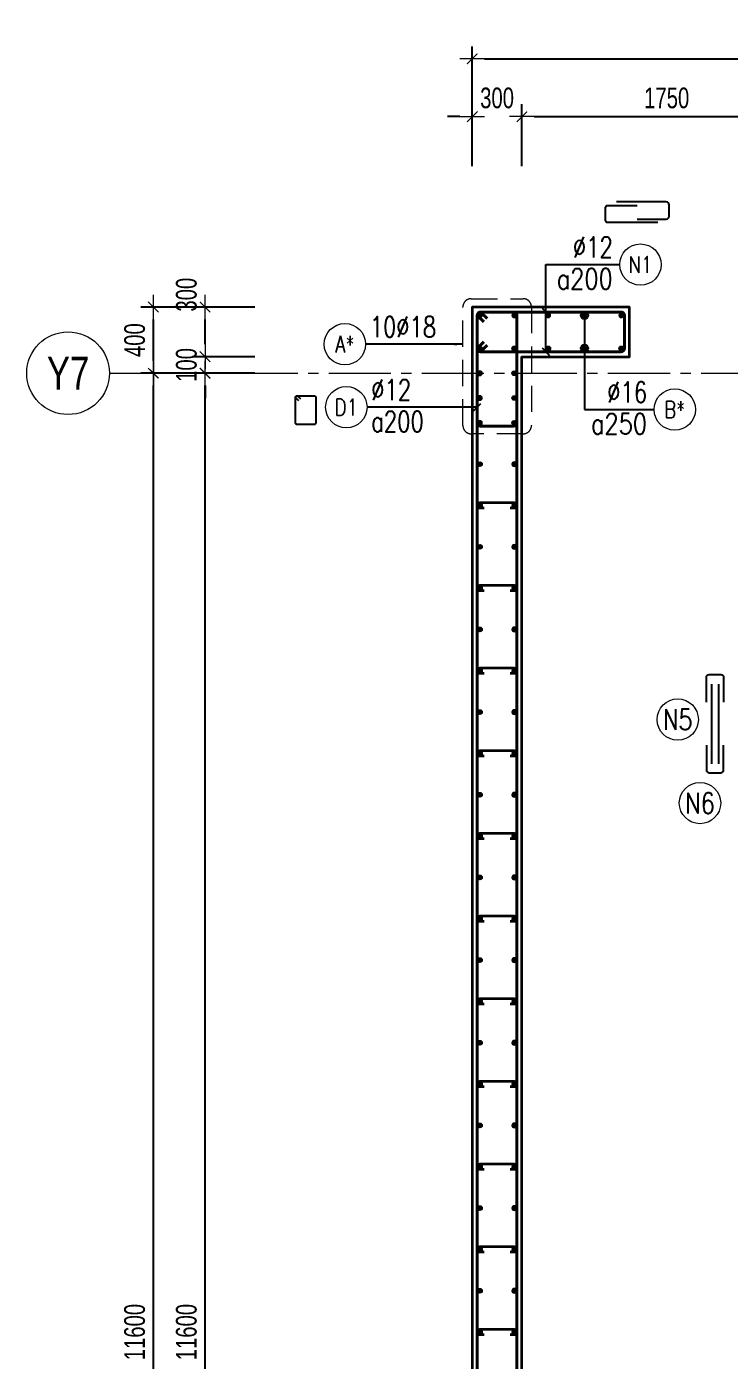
# Model space of a CAD drawing. Header units: millimetres. Extents: x 988833 to 1318015, y -9365 to 47591.
# Drawn here: x 1038374 to 1042620, y 39035 to 47102 of the extents above; entities that cross this region are included whole.
import ezdxf
from ezdxf.enums import TextEntityAlignment as Align

# ---------------------------------------------------------------- set-up
doc = ezdxf.new("R2010")
doc.units = ezdxf.units.MM
doc.header["$MEASUREMENT"] = 0
for name, pattern in [('HIDDEN', [9.525, 6.35, -3.175]), ('HIDDEN2', [4.7625, 3.175, -1.5875]), ('OF_Grid_1$0$CENTER2', [1.125, 0.75, -0.125, 0.125, -0.125])]:
    doc.linetypes.add(name, pattern=pattern)
doc.layers.get('0').update_dxf_attribs({"lineweight": 20})
doc.layers.get('Defpoints').update_dxf_attribs({"color": 151, "lineweight": 9})
for name, color, linetype in [('Hidden', 9, 'HIDDEN'), ('Leader', 6, 'Continuous'), ('Ligature', 1, 'Continuous')]:
    doc.layers.add(name, color=color, linetype=linetype)
for name, color, linetype, lineweight in [('KC-LEADER', 153, 'Continuous', 18), ('KC-THEP', 6, 'Continuous', 40), ('NDC_S_DIM', 1, 'Continuous', 15), ('NDC_S_HIDDEN', 8, 'HIDDEN2', 13), ('NDC_S_LEADER', 1, 'Continuous', 15), ('NDC_S_REBAR', 4, 'Continuous', 35), ('NDC_S_STIRRUP', 4, 'Continuous', 40), ('NDC_S_VN TEXT', 7, 'Continuous', 20), ('NDC_S_WALL', 6, 'Continuous', 35), ('OF_Grid_1$0$NDC_S_AXIS', 5, 'OF_Grid_1$0$CENTER2', 13), ('OF_Grid_1$0$NDC_S_SYMBOL', 1, 'Continuous', 15), ('OF_Grid_1$0$NDC_S_TEXT SYMBOL', 7, 'Continuous', 20)]:
    doc.layers.add(name, color=color, linetype=linetype, lineweight=lineweight)
doc.styles.add('NDC_ARIAL', font='arial.ttf', dxfattribs={"width": 0.85})
doc.styles.add('NDC_DIM', font='', dxfattribs={"width": 0.75})
doc.styles.add('NDC_EN TXT', font='romans.shx', dxfattribs={"width": 0.8})
doc.styles.add('OF_Grid_1$0$NDC_ANNO', font='', dxfattribs={"width": 0.8})
doc.styles.get('NDC_DIM').set_extended_font_data('Dotum')
doc.styles.get('OF_Grid_1$0$NDC_ANNO').set_extended_font_data('Dotum')
doc.dimstyles.new('NDC_1-50', dxfattribs={"dimscale": 50, "dimtxt": 2.5, "dimasz": 1, "dimexe": 1.5, "dimexo": 0, "dimgap": 0.8, "dimtad": 1, "dimdec": 0, "dimdsep": 46, "dimtxsty": 'NDC_ARIAL', "dimblk": 'DIMMARK', "dimcen": 49999.938995, "dimdle": 1.5, "dimclrd": 1, "dimclre": 1, "dimclrt": 3, "dimadec": 0, "dimazin": 0, "dimtfac": 1, "dimtdec": 0, "dimtix": 1, "dimtmove": 2, "dimatfit": 3, "dimfxl": 1, "dimarcsym": 0})
doc.dimstyles.new('NDC_dim_30', dxfattribs={"dimscale": 30, "dimtxt": 2.5, "dimasz": 1.5, "dimexe": 1.5, "dimexo": 2.5, "dimgap": 1, "dimtad": 1, "dimdec": 0, "dimzin": 0, "dimdsep": 46, "dimtxsty": 'NDC_DIM', "dimblk": 'DIMMARK', "dimcen": 0.09, "dimdle": 1.2, "dimclrd": 1, "dimclre": 1, "dimclrt": 3, "dimadec": 0, "dimazin": 0, "dimtfac": 1, "dimtdec": 0, "dimtix": 1, "dimtofl": 0, "dimtmove": 0, "dimatfit": 3, "dimfxl": 6, "dimfxlon": 1, "dimtolj": 1, "dimtzin": 0, "dimarcsym": 0})
doc.dimstyles.new('NDC_dim_50', dxfattribs={"dimscale": 50, "dimtxt": 2.5, "dimasz": 1.5, "dimexe": 1.5, "dimexo": 2.5, "dimgap": 1, "dimtad": 1, "dimdec": 0, "dimzin": 0, "dimdsep": 46, "dimtxsty": 'NDC_DIM', "dimblk": 'DIMMARK', "dimcen": 0.09, "dimdle": 1.2, "dimclrd": 1, "dimclre": 1, "dimclrt": 3, "dimadec": 0, "dimazin": 0, "dimtfac": 1, "dimtdec": 0, "dimtix": 1, "dimtofl": 0, "dimtmove": 0, "dimatfit": 3, "dimfxl": 6, "dimfxlon": 1, "dimtolj": 1, "dimtzin": 0, "dimarcsym": 0})

# ---------------------------------------------------------------- blocks, each defined once
blk = doc.blocks.new('THEP')
at = {"layer": 'KC-LEADER', "color": 6}
blk.add_circle((0, 0), 14, dxfattribs=at)
at = {"layer": 'KC-THEP'}
for p, q in [((-14, 0), (14, 0)), ((9.9, 9.9), (-9.9, -9.9)), ((-9.9, 9.9), (9.9, -9.9)), ((0, 14), (0, -14))]:
    blk.add_line(p, q, dxfattribs=at)
blk = doc.blocks.new('DIMMARK')
at = {"layer": 'NDC_S_DIM', "color": 1}
blk.add_line((-1.5, 0), (1, 0), dxfattribs=at)
at = {"layer": 'NDC_S_DIM', "color": 2, "const_width": 0.1}
blk.add_lwpolyline([(-0.42, -0.42), (0.42, 0.42)], dxfattribs=at)
blk = doc.blocks.new('*U13')
blk.add_circle((-2.5, 0), 2.5)
at = {"layer": 'NDC_S_VN TEXT', "color": 3, "style": 'NDC_EN TXT', "width": 0.75}
blk.add_attdef('DK1', (0.5, 0.85), '', height=2.5, dxfattribs=at)
at = {"layer": 'NDC_S_VN TEXT', "color": 7, "style": 'NDC_EN TXT', "width": 0.8}
blk.add_attdef('SH2', text='', height=2, dxfattribs=at).set_placement((-2.5, 0), align=Align.MIDDLE)
blk = doc.blocks.new('*U11')
blk.add_circle((-2.5, 0), 2.5)
at = {"layer": 'NDC_S_VN TEXT', "color": 3, "style": 'NDC_EN TXT', "width": 0.75}
for tag, p in [('DK1', (0.5, 0.85)), ('KC1', (0.5, -2.97))]:
    blk.add_attdef(tag, p, '', height=2.5, dxfattribs=at)
at = {"layer": 'NDC_S_VN TEXT', "color": 7, "style": 'NDC_EN TXT', "width": 0.8}
blk.add_attdef('SH2', text='', height=2, dxfattribs=at).set_placement((-2.5, 0), align=Align.MIDDLE)
blk = doc.blocks.new('*U10')
blk.add_circle((2.5, 0), 2.5)
at = {"layer": 'NDC_S_VN TEXT', "color": 3, "style": 'NDC_EN TXT'}
for tag, width, p in [('DK2', 0.75, (-0.85, 0.85)), ('KC2', 0.8, (-0.85, -2.97))]:
    blk.add_attdef(tag, text='', height=2.5, dxfattribs=dict(at, width=width)).set_placement(p, align=Align.RIGHT)
at = {"layer": 'NDC_S_VN TEXT', "color": 7, "style": 'NDC_EN TXT', "width": 0.8}
blk.add_attdef('SH3', text='', height=2, dxfattribs=at).set_placement((2.5, 0), align=Align.MIDDLE)
blk = doc.blocks.new('A$C72321851')
at = {"layer": 'Ligature'}
for points in [[(-60.9, -129.3), (-60.9, 170.9, -0.414214), (-43.3, 188.5), (25.8, 188.5, -0.414214), (43.4, 170.9), (43.4, -4.3)], [(-39.7, -4.3), (-39.7, -179.5, 0.414214), (-22.1, -197.1), (47, -197.1, 0.414214), (64.6, -179.5), (64.6, 120.7)]]:
    blk.add_lwpolyline(points, format="xyb", dxfattribs=at)
blk = doc.blocks.new('A$C7BC65A55')
at = {"layer": 'Ligature'}
for p, q in [((-15.2, 372, 0), (-15.2, 38.5, 0)), ((15.2, 372, 0), (15.2, 38.5, 0))]:
    blk.add_line(p, q, dxfattribs=at)
for points in [[(-36.2, 296.5), (-36.2, 400.9, -0.414214), (-24, 413.1), (24, 413.1, -0.414214), (36.2, 400.9), (36.2, 296.5)], [(-36.2, 116.5), (-36.2, 12.2, 0.414214), (-24, 0), (24, 0, 0.414214), (36.2, 12.2), (36.2, 116.5)]]:
    blk.add_lwpolyline(points, format="xyb", dxfattribs=at)
blk = doc.blocks.new('*D374')
at = {"layer": 'Defpoints', "color": 0, "transparency": 16777216}
for p in [(1039451.9, 45005.6), (1041695.8, 45005.6), (1041805.1, 33405.6)]:
    blk.add_point(p, dxfattribs=at)
at = {"layer": 'NDC_S_DIM', "color": 1, "lineweight": -2, "transparency": 16777216}
for p, q in [((1039751.9, 45005.6), (1039376.9, 45005.6)), ((1039451.9, 33480.6), (1039451.9, 44930.6)), ((1039751.9, 33405.6), (1039376.9, 33405.6))]:
    blk.add_line(p, q, dxfattribs=at)
at = {"layer": 'NDC_S_DIM', "color": 1, "lineweight": -2, "transparency": 16777216, "xscale": 75, "yscale": 75, "zscale": 75}
for p, rotation in [((1039451.9, 45005.6), 90), ((1039451.9, 33405.6), 270)]:
    blk.add_blockref('DIMMARK', p, dxfattribs=dict(at, rotation=rotation))
at = {"layer": 'NDC_S_DIM', "color": 3, "transparency": 16777216, "insert": (1039339.3, 39205.6), "char_height": 125, "attachment_point": 5, "rotation": 90, "style": 'NDC_DIM'}
blk.add_mtext('\\A1;11600', dxfattribs=at)
blk = doc.blocks.new('*D375')
at = {"layer": 'Defpoints', "color": 0, "transparency": 16777216}
for p in [(1041366.5, 46557.4), (1041066.5, 45224.7), (1041366.5, 44924.7)]:
    blk.add_point(p, dxfattribs=at)
at = {"layer": 'NDC_S_DIM', "color": 1, "lineweight": -2, "transparency": 16777216}
for p, q in [((1041066.5, 46257.4), (1041066.5, 46632.4)), ((1041366.5, 46257.4), (1041366.5, 46632.4)), ((1040991.5, 46557.4), (1040916.5, 46557.4)), ((1041441.5, 46557.4), (1041516.5, 46557.4))]:
    blk.add_line(p, q, dxfattribs=at)
at = {"layer": 'NDC_S_DIM', "color": 1, "lineweight": -2, "transparency": 16777216, "xscale": 75, "yscale": 75, "zscale": 75}
blk.add_blockref('DIMMARK', (1041066.5, 46557.4), dxfattribs=at)
at = {"layer": 'NDC_S_DIM', "color": 1, "lineweight": -2, "transparency": 16777216, "xscale": 75, "yscale": 75, "zscale": 75, "rotation": 180}
blk.add_blockref('DIMMARK', (1041366.5, 46557.4), dxfattribs=at)
at = {"layer": 'NDC_S_DIM', "color": 3, "transparency": 16777216, "insert": (1041216.5, 46670), "char_height": 125, "attachment_point": 5, "style": 'NDC_DIM'}
blk.add_mtext('\\A1;300', dxfattribs=at)
blk = doc.blocks.new('*U55')
at = {"layer": 'OF_Grid_1$0$NDC_S_SYMBOL'}
blk.add_line((5, 0), (9, 0), dxfattribs=at)
blk.add_circle((0, 0), 5, dxfattribs=at)
at = {"layer": 'OF_Grid_1$0$NDC_S_TEXT SYMBOL', "color": 7, "style": 'OF_Grid_1$0$NDC_ANNO', "width": 0.8}
blk.add_attdef('GRID', text='', height=4, rotation=270, dxfattribs=at).set_placement((0, 0), align=Align.MIDDLE)
blk = doc.blocks.new('*D391')
at = {"layer": 'Defpoints', "color": 0, "ltscale": 200, "transparency": 16777216}
for p in [(1049166.5, 46907.1), (1041066.5, 45353.1), (1049166.5, 44784.2)]:
    blk.add_point(p, dxfattribs=at)
at = {"layer": 'NDC_S_DIM', "color": 1, "lineweight": -2, "ltscale": 200, "transparency": 16777216}
for p, q in [((1041066.5, 46607.1), (1041066.5, 46982.1)), ((1049166.5, 46607.1), (1049166.5, 46982.1)), ((1041141.5, 46907.1), (1049091.5, 46907.1))]:
    blk.add_line(p, q, dxfattribs=at)
at = {"layer": 'NDC_S_DIM', "color": 1, "lineweight": -2, "ltscale": 200, "transparency": 16777216, "xscale": 75, "yscale": 75, "zscale": 75, "rotation": 180}
blk.add_blockref('DIMMARK', (1041066.5, 46907.1), dxfattribs=at)
at = {"layer": 'NDC_S_DIM', "color": 1, "lineweight": -2, "ltscale": 200, "transparency": 16777216, "xscale": 75, "yscale": 75, "zscale": 75}
blk.add_blockref('DIMMARK', (1049166.5, 46907.1), dxfattribs=at)
at = {"layer": 'NDC_S_DIM', "color": 3, "ltscale": 200, "transparency": 16777216, "insert": (1045116.5, 47019.7), "char_height": 125, "attachment_point": 5, "style": 'NDC_DIM'}
blk.add_mtext('\\A1;8100', dxfattribs=at)
blk = doc.blocks.new('*D393')
at = {"layer": 'Defpoints', "color": 0, "ltscale": 200, "transparency": 16777216}
for p in [(1039451.9, 45105.6), (1041366.5, 45105.6), (1041695.8, 45005.6)]:
    blk.add_point(p, dxfattribs=at)
at = {"layer": 'NDC_S_DIM', "color": 1, "lineweight": -2, "ltscale": 200, "transparency": 16777216}
for p, q in [((1039451.9, 45180.6), (1039451.9, 45255.6)), ((1039751.9, 45105.6), (1039376.9, 45105.6)), ((1039751.9, 45005.6), (1039376.9, 45005.6)), ((1039451.9, 44930.6), (1039451.9, 44855.6))]:
    blk.add_line(p, q, dxfattribs=at)
at = {"layer": 'NDC_S_DIM', "color": 1, "lineweight": -2, "ltscale": 200, "transparency": 16777216, "xscale": 75, "yscale": 75, "zscale": 75}
for p, rotation in [((1039451.9, 45105.6), 270), ((1039451.9, 45005.6), 90)]:
    blk.add_blockref('DIMMARK', p, dxfattribs=dict(at, rotation=rotation))
at = {"layer": 'NDC_S_DIM', "color": 3, "ltscale": 200, "transparency": 16777216, "insert": (1039339.3, 45055.6), "char_height": 125, "attachment_point": 5, "rotation": 90, "style": 'NDC_DIM'}
blk.add_mtext('\\A1;100', dxfattribs=at)
blk = doc.blocks.new('*D394')
at = {"layer": 'Defpoints', "color": 0, "ltscale": 200, "transparency": 16777216}
for p in [(1039451.9, 45405.6), (1041066.5, 45405.6), (1041366.5, 45105.6)]:
    blk.add_point(p, dxfattribs=at)
at = {"layer": 'NDC_S_DIM', "color": 1, "lineweight": -2, "ltscale": 200, "transparency": 16777216}
for p, q in [((1039751.9, 45405.6), (1039376.9, 45405.6)), ((1039451.9, 45180.6), (1039451.9, 45330.6)), ((1039751.9, 45105.6), (1039376.9, 45105.6))]:
    blk.add_line(p, q, dxfattribs=at)
at = {"layer": 'NDC_S_DIM', "color": 1, "lineweight": -2, "ltscale": 200, "transparency": 16777216, "xscale": 75, "yscale": 75, "zscale": 75}
for p, rotation in [((1039451.9, 45405.6), 90), ((1039451.9, 45105.6), 270)]:
    blk.add_blockref('DIMMARK', p, dxfattribs=dict(at, rotation=rotation))
at = {"layer": 'NDC_S_DIM', "color": 3, "ltscale": 200, "transparency": 16777216, "insert": (1039339.3, 45480.6), "char_height": 125, "attachment_point": 5, "rotation": 90, "style": 'NDC_DIM'}
blk.add_mtext('\\A1;300', dxfattribs=at)
blk = doc.blocks.new('*D398')
at = {"layer": 'Defpoints', "color": 0, "ltscale": 200, "transparency": 16777216}
for p in [(1039139.3, 45005.6), (1041180.4, 45005.6), (1041180.5, 33405.9)]:
    blk.add_point(p, dxfattribs=at)
at = {"layer": 'NDC_S_DIM', "color": 1, "lineweight": -2, "ltscale": 200, "transparency": 16777216}
for p, q in [((1039439.3, 45005.6), (1039064.3, 45005.6)), ((1039139.3, 33480.9), (1039139.3, 44930.6)), ((1039439.3, 33405.9), (1039064.3, 33405.9))]:
    blk.add_line(p, q, dxfattribs=at)
at = {"layer": 'NDC_S_DIM', "color": 1, "lineweight": -2, "ltscale": 200, "transparency": 16777216, "xscale": 75, "yscale": 75, "zscale": 75}
for p, rotation in [((1039139.3, 45005.6), 90), ((1039139.3, 33405.9), 270)]:
    blk.add_blockref('DIMMARK', p, dxfattribs=dict(at, rotation=rotation))
at = {"layer": 'NDC_S_DIM', "color": 3, "ltscale": 200, "transparency": 16777216, "insert": (1039026.7, 39205.7), "char_height": 125, "attachment_point": 5, "rotation": 90, "style": 'NDC_DIM'}
blk.add_mtext('\\A1;11600', dxfattribs=at)
blk = doc.blocks.new('*D399')
at = {"layer": 'Defpoints', "color": 0, "ltscale": 200, "transparency": 16777216}
for p in [(1039139.3, 45405.6), (1041066.5, 45405.6), (1041180.4, 45005.6)]:
    blk.add_point(p, dxfattribs=at)
at = {"layer": 'NDC_S_DIM', "color": 1, "lineweight": -2, "ltscale": 200, "transparency": 16777216}
for p, q in [((1039439.3, 45405.6), (1039064.3, 45405.6)), ((1039139.3, 45080.6), (1039139.3, 45330.6)), ((1039439.3, 45005.6), (1039064.3, 45005.6))]:
    blk.add_line(p, q, dxfattribs=at)
at = {"layer": 'NDC_S_DIM', "color": 1, "lineweight": -2, "ltscale": 200, "transparency": 16777216, "xscale": 75, "yscale": 75, "zscale": 75}
for p, rotation in [((1039139.3, 45405.6), 90), ((1039139.3, 45005.6), 270)]:
    blk.add_blockref('DIMMARK', p, dxfattribs=dict(at, rotation=rotation))
at = {"layer": 'NDC_S_DIM', "color": 3, "ltscale": 200, "transparency": 16777216, "insert": (1039026.7, 45205.6), "char_height": 125, "attachment_point": 5, "rotation": 90, "style": 'NDC_DIM'}
blk.add_mtext('\\A1;400', dxfattribs=at)
blk = doc.blocks.new('*D408')
at = {"layer": 'Defpoints', "color": 0, "ltscale": 200, "transparency": 16777216}
for p in [(1043116.5, 46557.4), (1043116.5, 45405.6), (1041366.5, 44924.7)]:
    blk.add_point(p, dxfattribs=at)
at = {"layer": 'NDC_S_DIM', "color": 1, "lineweight": -2, "ltscale": 200, "transparency": 16777216}
for p, q in [((1041366.5, 46257.4), (1041366.5, 46632.4)), ((1043116.5, 46257.4), (1043116.5, 46632.4)), ((1041441.5, 46557.4), (1043041.5, 46557.4))]:
    blk.add_line(p, q, dxfattribs=at)
at = {"layer": 'NDC_S_DIM', "color": 1, "lineweight": -2, "ltscale": 200, "transparency": 16777216, "xscale": 75, "yscale": 75, "zscale": 75, "rotation": 180}
blk.add_blockref('DIMMARK', (1041366.5, 46557.4), dxfattribs=at)
at = {"layer": 'NDC_S_DIM', "color": 1, "lineweight": -2, "ltscale": 200, "transparency": 16777216, "xscale": 75, "yscale": 75, "zscale": 75}
blk.add_blockref('DIMMARK', (1043116.5, 46557.4), dxfattribs=at)
at = {"layer": 'NDC_S_DIM', "color": 3, "ltscale": 200, "transparency": 16777216, "insert": (1042241.5, 46670), "char_height": 125, "attachment_point": 5, "style": 'NDC_DIM'}
blk.add_mtext('\\A1;1750', dxfattribs=at)

msp = doc.modelspace()

# ---------------------------------------------------------------- linework, layer by layer
for centre in [(1042308.2, 42910.6), (1042442.7, 42405.6)]:
    msp.add_circle(centre, 125)
at = {"layer": 'Ligature'}
msp.add_lwpolyline([(1040017.6, 44839), (1040001.7, 44855, -0.668179), (1040007.5, 44868.9), (1040112.1, 44868.9, -0.414214), (1040120.3, 44860.8), (1040120.3, 44703.7, -0.414214), (1040112.1, 44695.5), (1040007.5, 44695.5, -0.414214), (1039999.3, 44703.7), (1039999.3, 44860.8, -0.668179), (1040013.2, 44866.6), (1040029.2, 44850.6)], format="xyb", dxfattribs=at)
at = {"layer": 'NDC_S_HIDDEN', "ltscale": 50}
msp.add_lwpolyline([(1041060, 45456.3), (1041374.4, 45456.3, -0.414214), (1041424.4, 45406.3), (1041424.4, 44689.3, -0.414214), (1041374.4, 44639.3), (1041060, 44639.3, -0.414214), (1041010, 44689.3), (1041010, 45406.3, -0.414214)], format="xyb", close=True, dxfattribs=at)
at = {"layer": 'NDC_S_REBAR'}
for points in [[(1041295, 44190.6), (1041320, 44190.6, 1), (1041320, 44220.6), (1041113, 44220.6, 1), (1041113, 44190.6), (1041138, 44190.6)], [(1041295, 43690.6), (1041320, 43690.6, 1), (1041320, 43720.6), (1041113, 43720.6, 1), (1041113, 43690.6), (1041138, 43690.6)], [(1041295, 43190.6), (1041320, 43190.6, 1), (1041320, 43220.6), (1041113, 43220.6, 1), (1041113, 43190.6), (1041138, 43190.6)], [(1041295, 42690.6), (1041320, 42690.6, 1), (1041320, 42720.6), (1041113, 42720.6, 1), (1041113, 42690.6), (1041138, 42690.6)], [(1041295, 42190.6), (1041320, 42190.6, 1), (1041320, 42220.6), (1041113, 42220.6, 1), (1041113, 42190.6), (1041138, 42190.6)], [(1041295, 41690.6), (1041320, 41690.6, 1), (1041320, 41720.6), (1041113, 41720.6, 1), (1041113, 41690.6), (1041138, 41690.6)], [(1041295, 41190.6), (1041320, 41190.6, 1), (1041320, 41220.6), (1041113, 41220.6, 1), (1041113, 41190.6), (1041138, 41190.6)], [(1041295, 40690.6), (1041320, 40690.6, 1), (1041320, 40720.6), (1041113, 40720.6, 1), (1041113, 40690.6), (1041138, 40690.6)], [(1041295, 40190.6), (1041320, 40190.6, 1), (1041320, 40220.6), (1041113, 40220.6, 1), (1041113, 40190.6), (1041138, 40190.6)], [(1041295, 39690.6), (1041320, 39690.6, 1), (1041320, 39720.6), (1041113, 39720.6, 1), (1041113, 39690.6), (1041138, 39690.6)], [(1041295, 39190.6), (1041320, 39190.6, 1), (1041320, 39220.6), (1041113, 39220.6, 1), (1041113, 39190.6), (1041138, 39190.6)]]:
    msp.add_lwpolyline(points, format="xyb", dxfattribs=at)
at = {"layer": 'NDC_S_STIRRUP'}
for points in [[(1041136.5, 33095.6), (1041096.5, 33055.6, 0.414214), (1041116.5, 33035.6), (1041316.5, 33035.6, 0.414214), (1041336.5, 33055.6), (1041336.5, 45355.6, 0.414214), (1041316.5, 45375.6), (1041116.5, 45375.6, 0.414214), (1041096.5, 45355.6), (1041096.5, 33055.6, 0.414214), (1041116.5, 33035.6), (1041156.5, 33075.6)], [(1041136.5, 45315.6), (1041096.5, 45355.6, -0.414214), (1041116.5, 45375.6), (1041316.5, 45375.6, -0.414214), (1041336.5, 45355.6), (1041336.5, 44705.6, -0.414214), (1041316.5, 44685.6), (1041116.5, 44685.6, -0.414214), (1041096.5, 44705.6), (1041096.5, 45355.6, -0.414214), (1041116.5, 45375.6), (1041156.5, 45335.6)], [(1041156.5, 45175.6), (1041116.5, 45135.6, -0.414214), (1041096.5, 45155.6), (1041096.5, 45355.6, -0.414214), (1041116.5, 45375.6), (1041966.5, 45375.6, -0.414214), (1041986.5, 45355.6), (1041986.5, 45155.6, -0.414358), (1041966.5, 45135.6), (1041116.5, 45135.6, -0.414214), (1041096.5, 45155.6), (1041136.5, 45195.6)]]:
    msp.add_lwpolyline(points, format="xyb", dxfattribs=at)
at = {"layer": 'NDC_S_WALL'}
msp.add_lwpolyline([(1041366.5, 33305.6), (1041366.5, 45105.6), (1042016.5, 45105.6), (1042016.5, 45405.6), (1041066.5, 45405.6), (1041066.5, 33005.6)], dxfattribs=at)
at = {"layer": 'OF_Grid_1$0$NDC_S_AXIS', "ltscale": 500}
msp.add_line((1039074, 45005.6), (1057694.6, 45005.6), dxfattribs=at)

# ---------------------------------------------------------------- block references
at = {"layer": 'Hidden', "xscale": 1.44, "yscale": 1.44, "zscale": 1.44}
msp.add_blockref('A$C7BC65A55', (1042533.3, 42588.3, 0), dxfattribs=at)
at = {"layer": 'KC-THEP'}
for p, rotation in [((1041113, 45355.6), 189.6685644363809), ((1041320, 45155.6), 9.668564436380946), ((1041525.9, 45155.6), 9.668564436380946), ((1041744.5, 45155.6), 9.668564436380946), ((1041966.5, 45155.6), 9.668564436380926), ((1041320, 45005.6), 9.668564436380946), ((1041320, 44855.6), 9.668564436380946), ((1041320, 44705.6), 9.668564436380946), ((1041113, 44455.6), 189.6685644363809), ((1041113, 44205.6), 189.6685644363809), ((1041113, 43955.6), 189.6685644363809), ((1041113, 43705.6), 189.6685644363809), ((1041113, 43455.6), 189.6685644363809), ((1041113, 43205.6), 189.6685644363809), ((1041113, 42955.6), 189.6685644363809), ((1041113, 42705.6), 189.6685644363809), ((1041113, 42455.6), 189.6685644363809), ((1041113, 42205.6), 189.6685644363809), ((1041113, 41955.6), 189.6685644363809), ((1041113, 41705.6), 189.6685644363809), ((1041113, 41455.6), 189.6685644363809), ((1041113, 41205.6), 189.6685644363809), ((1041113, 40955.6), 189.6685644363809), ((1041113, 40705.6), 189.6685644363809), ((1041113, 40455.6), 189.6685644363809), ((1041113, 40205.6), 189.6685644363809), ((1041113, 39955.6), 189.6685644363809), ((1041113, 39705.6), 189.6685644363809), ((1041113, 39455.6), 189.6685644363809), ((1041113, 39205.6), 189.6685644363809)]:
    msp.add_blockref('THEP', p, dxfattribs=dict(at, rotation=rotation))
at = {"layer": 'KC-THEP', "xscale": -1}
for p, rotation in [((1041320, 45355.6), 170.331435563619), ((1041525.9, 45355.6), 170.331435563619), ((1041744.5, 45355.6), 170.331435563619), ((1041966.5, 45355.6), 170.331435563619), ((1041113, 45155.6), 350.3314355636191), ((1041113, 45005.6), 350.3314355636191), ((1041113, 44855.6), 350.3314355636191), ((1041113, 44705.6), 350.3314355636191), ((1041320, 44455.6), 170.331435563619), ((1041320, 44205.6), 170.331435563619), ((1041320, 43955.6), 170.331435563619), ((1041320, 43705.6), 170.331435563619), ((1041320, 43455.6), 170.331435563619), ((1041320, 43205.6), 170.331435563619), ((1041320, 42955.6), 170.331435563619), ((1041320, 42705.6), 170.331435563619), ((1041320, 42455.6), 170.331435563619), ((1041320, 42205.6), 170.331435563619), ((1041320, 41955.6), 170.331435563619), ((1041320, 41705.6), 170.331435563619), ((1041320, 41455.6), 170.331435563619), ((1041320, 41205.6), 170.331435563619), ((1041320, 40955.6), 170.331435563619), ((1041320, 40705.6), 170.331435563619), ((1041320, 40455.6), 170.331435563619), ((1041320, 40205.6), 170.331435563619), ((1041320, 39955.6), 170.331435563619), ((1041320, 39705.6), 170.331435563619), ((1041320, 39455.6), 170.331435563619), ((1041320, 39205.6), 170.331435563619)]:
    msp.add_blockref('THEP', p, dxfattribs=dict(at, rotation=rotation))
at = {"layer": 'Leader', "rotation": 89.99999999999997}
msp.add_blockref('A$C72321851', (1042059.4, 45977.3), dxfattribs=at)
at = {"layer": 'NDC_S_VN TEXT', "xscale": 50, "yscale": 50, "zscale": 50}
for name, p, values in [('*U10', (1041958, 45662.5), {'SH3': 'N1', 'DK2': '%%C12', 'KC2': 'a200'}), ('*U13', (1040421.9, 45181), {'SH2': 'A*', 'DK1': '10%%C18'}), ('*U11', (1040430.6, 44800), {'SH2': 'D1', 'DK1': '%%C12', 'KC1': 'a200'}), ('*U10', (1042165.2, 44785.9), {'SH3': 'B*', 'DK2': '%%C16', 'KC2': 'a250'})]:
    msp.add_blockref(name, p, dxfattribs=at).add_auto_attribs(values)
at = {"layer": 'OF_Grid_1$0$NDC_S_AXIS'}
ref = msp.add_blockref('*U55', (1038624, 45005.6), dxfattribs=dict(at, xscale=50, yscale=50, zscale=50))
ref.add_attrib('GRID', 'Y7', dxfattribs={"layer": 'OF_Grid_1$0$NDC_S_TEXT SYMBOL', "color": 7, "height": 200, "style": 'OF_Grid_1$0$NDC_ANNO', "width": 0.8}).set_placement((1038624, 45005.6), align=Align.MIDDLE)

# ---------------------------------------------------------------- texts
at = {"layer": 'NDC_S_VN TEXT', "color": 7, "style": 'NDC_EN TXT', "width": 0.8}
for tag, p in [('N5', (1042308.2, 42910.6)), ('N6', (1042442.7, 42405.6))]:
    msp.add_attdef(tag, text='3', height=125, dxfattribs=at).set_placement(p, align=Align.MIDDLE)

# ---------------------------------------------------------------- dimensions: what is measured, and where the dimension line sits
at = {"layer": 'NDC_S_DIM', "ltscale": 200}
dim = msp.add_linear_dim(base=(1049166.5, 46907.1), p1=(1041066.5, 45353.1), p2=(1049166.5, 44784.2), dimstyle='NDC_dim_50', dxfattribs=at)
dim.commit()
dim.dimension.update_dxf_attribs({"geometry": '*D391', "text_midpoint": (1045116.5, 47019.7)})
at = {"layer": 'NDC_S_DIM'}
dim = msp.add_linear_dim(base=(1041366.5, 46557.4), p1=(1041066.5, 45224.7), p2=(1041366.5, 44924.7), dimstyle='NDC_dim_50', dxfattribs=at)
dim.commit()
dim.dimension.update_dxf_attribs({"geometry": '*D375', "text_midpoint": (1041216.5, 46670)})
at = {"layer": 'NDC_S_DIM', "ltscale": 200}
dim = msp.add_linear_dim(base=(1043116.5, 46557.4), p1=(1041366.5, 44924.7), p2=(1043116.5, 45405.6), dimstyle='NDC_dim_50', override={"dimtmove": 1}, dxfattribs=at)
dim.commit()
dim.dimension.update_dxf_attribs({"geometry": '*D408', "text_midpoint": (1042241.5, 46670)})
dim = msp.add_linear_dim(base=(1039451.9, 45405.6), p1=(1041366.5, 45105.6), p2=(1041066.5, 45405.6), angle=90, dimstyle='NDC_dim_50', override={"dimtmove": 1}, dxfattribs=at)
dim.commit()
dim.dimension.update_dxf_attribs({"geometry": '*D394', "text_midpoint": (1039451.9, 45480.6), "dimtype": 160})
for base, p1, p2, picture, middle in [((1039139.3, 45405.6), (1041180.4, 45005.6), (1041066.5, 45405.6), '*D399', (1039026.7, 45205.6)), ((1039451.9, 45105.6), (1041695.8, 45005.6), (1041366.5, 45105.6), '*D393', (1039339.3, 45055.6)), ((1039139.3, 45005.6), (1041180.5, 33405.9), (1041180.4, 45005.6), '*D398', (1039026.7, 39205.7))]:
    dim = msp.add_linear_dim(base=base, p1=p1, p2=p2, angle=90, dimstyle='NDC_dim_50', override={"dimtmove": 1}, dxfattribs=at)
    dim.commit()
    dim.dimension.update_dxf_attribs({"geometry": picture, "text_midpoint": middle})
at = {"layer": 'NDC_S_DIM'}
dim = msp.add_linear_dim(base=(1039451.9, 45005.6), p1=(1041805.1, 33405.6), p2=(1041695.8, 45005.6), angle=90, dimstyle='NDC_dim_50', override={"dimtmove": 1}, dxfattribs=at)
dim.commit()
dim.dimension.update_dxf_attribs({"geometry": '*D374', "text_midpoint": (1039339.3, 39205.6)})

# ---------------------------------------------------------------- leaders
at = {"layer": 'NDC_S_LEADER'}
for points, override in [([(1041510.5, 45135.6), (1041510.5, 45662.3), (1041958, 45662.3)], {"dimgap": 1, "dimtad": 0, "dimldrblk": 'Oblique'}), ([(1041510.5, 45375.6), (1041510.5, 45662.3), (1041958, 45662.3)], {"dimtad": 0, "dimldrblk": 'Oblique'}), ([(1041744.5, 45355.6), (1041744.5, 44785.7), (1042165.2, 44785.7)], {"dimgap": 1, "dimtad": 0, "dimldrblk": 'Origin'}), ([(1041744.5, 45155.6), (1041744.5, 44785.7), (1042165.2, 44785.7)], {"dimgap": 1, "dimtad": 0, "dimldrblk": 'Origin'}), ([(1041096.5, 44800), (1040428.5, 44800)], {"dimtad": 0, "dimldrblk": 'Oblique'})]:
    msp.add_leader(points, dimstyle='NDC_dim_30', override=override, dxfattribs=at)
msp.add_leader([(1041010, 45181), (1040421.9, 45181)], dimstyle='NDC_1-50', dxfattribs=at)

doc.saveas('drawing.dxf')
